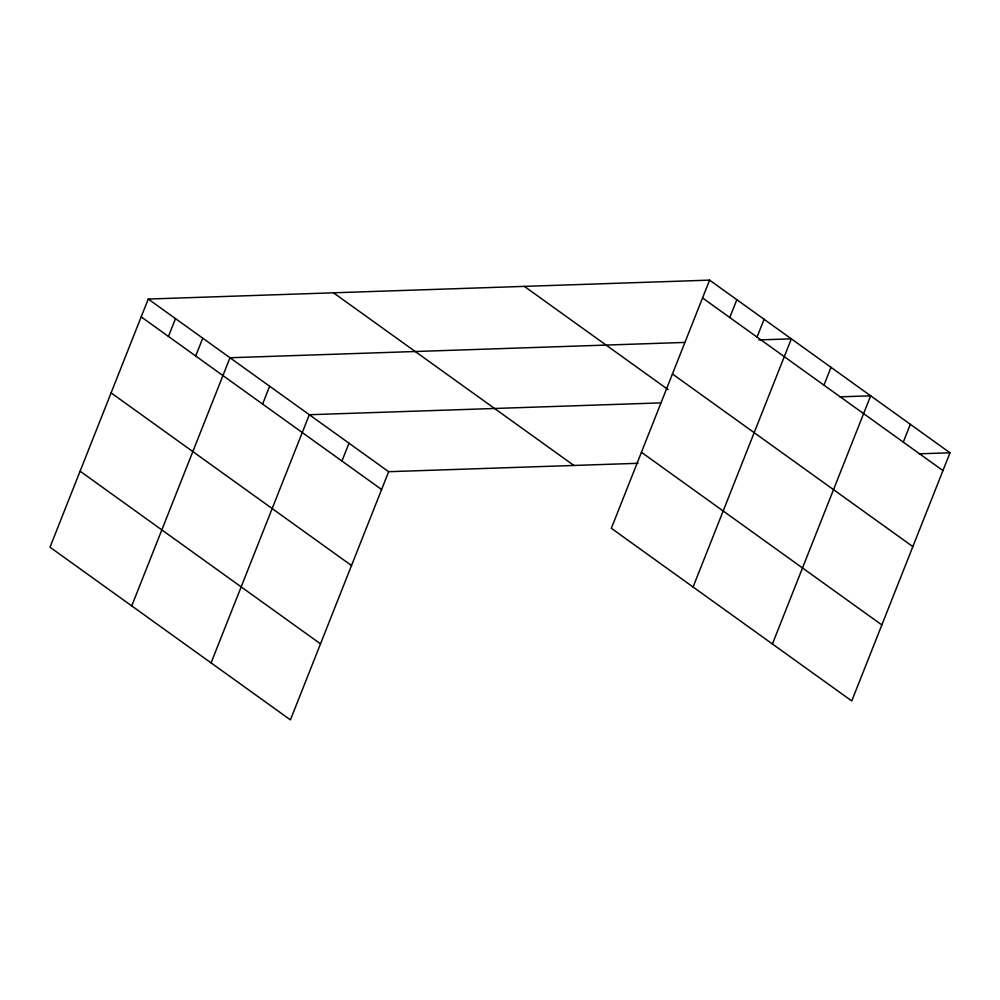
<?xml version="1.0" encoding="UTF-8"?>
<svg xmlns="http://www.w3.org/2000/svg" width="1000" height="1000" viewBox="0 0 1000 1000"><rect width="100%" height="100%" fill="white"/><g stroke="black" fill="none" stroke-linecap="round" stroke-linejoin="round"><path stroke-width="1.5" d="M709.587 280.138L611.337 528.3L851.75 700.95L950 452.788L709.587 280.138L148.25 299.05L50 547.212L290.413 719.862L388.663 471.7L638.025 463.3M168.45 336.438L175.5 318.625M195.688 356.012L202.75 338.188M131.738 605.913L229.988 357.75L684.812 342.425M262.6 404.062L269.662 386.238M211.075 662.887L309.325 414.725L661 402.875M341.938 461.037L349 443.212M729.788 317.525L736.838 299.7M757.025 337.088L764.087 319.275M693.075 587L791.338 338.837L758.913 339.925M823.938 385.138L831 367.325M772.412 643.975L870.662 395.812L839.788 396.85M903.275 442.113L910.337 424.3M919.125 453.825L950 452.788M702.537 297.962L942.95 470.6M672.438 373.975L912.85 546.613M524.35 286.375L668.075 389.588M641.438 452.287L881.838 624.938M333.5 292.812L573.9 465.45M148.25 299.05L388.663 471.7M141.2 316.875L381.613 489.525M111.1 392.887L351.512 565.538M80.1 471.2L320.5 643.85"/></g></svg>
